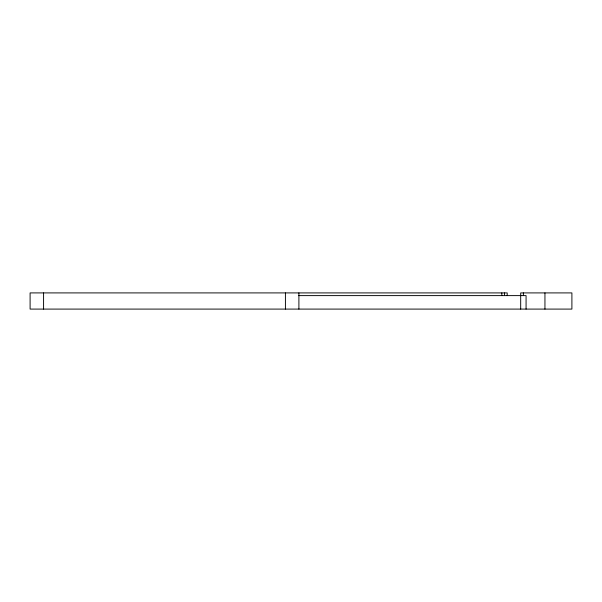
<?xml version="1.0" encoding="UTF-8"?>
<svg xmlns="http://www.w3.org/2000/svg" width="602" height="602" viewBox="0 0 602 602"><rect width="100%" height="100%" fill="white"/><g stroke="black" fill="none" stroke-linecap="round" stroke-linejoin="round"><path stroke-width="0.9" d="M298.712 295.612L526.073 295.612L526.073 309.089M544.945 292.911L544.945 309.089M523.379 292.911L523.379 295.612M520.685 309.089L520.685 292.911L571.9 292.911L571.9 309.089L30.1 309.089L30.1 292.911L507.208 292.911L507.208 295.612M504.514 292.911L504.514 295.612M501.82 292.911L501.82 295.612M298.901 292.911L298.901 309.089M285.423 292.911L285.423 309.089M43.577 292.911L43.577 309.089"/></g></svg>
